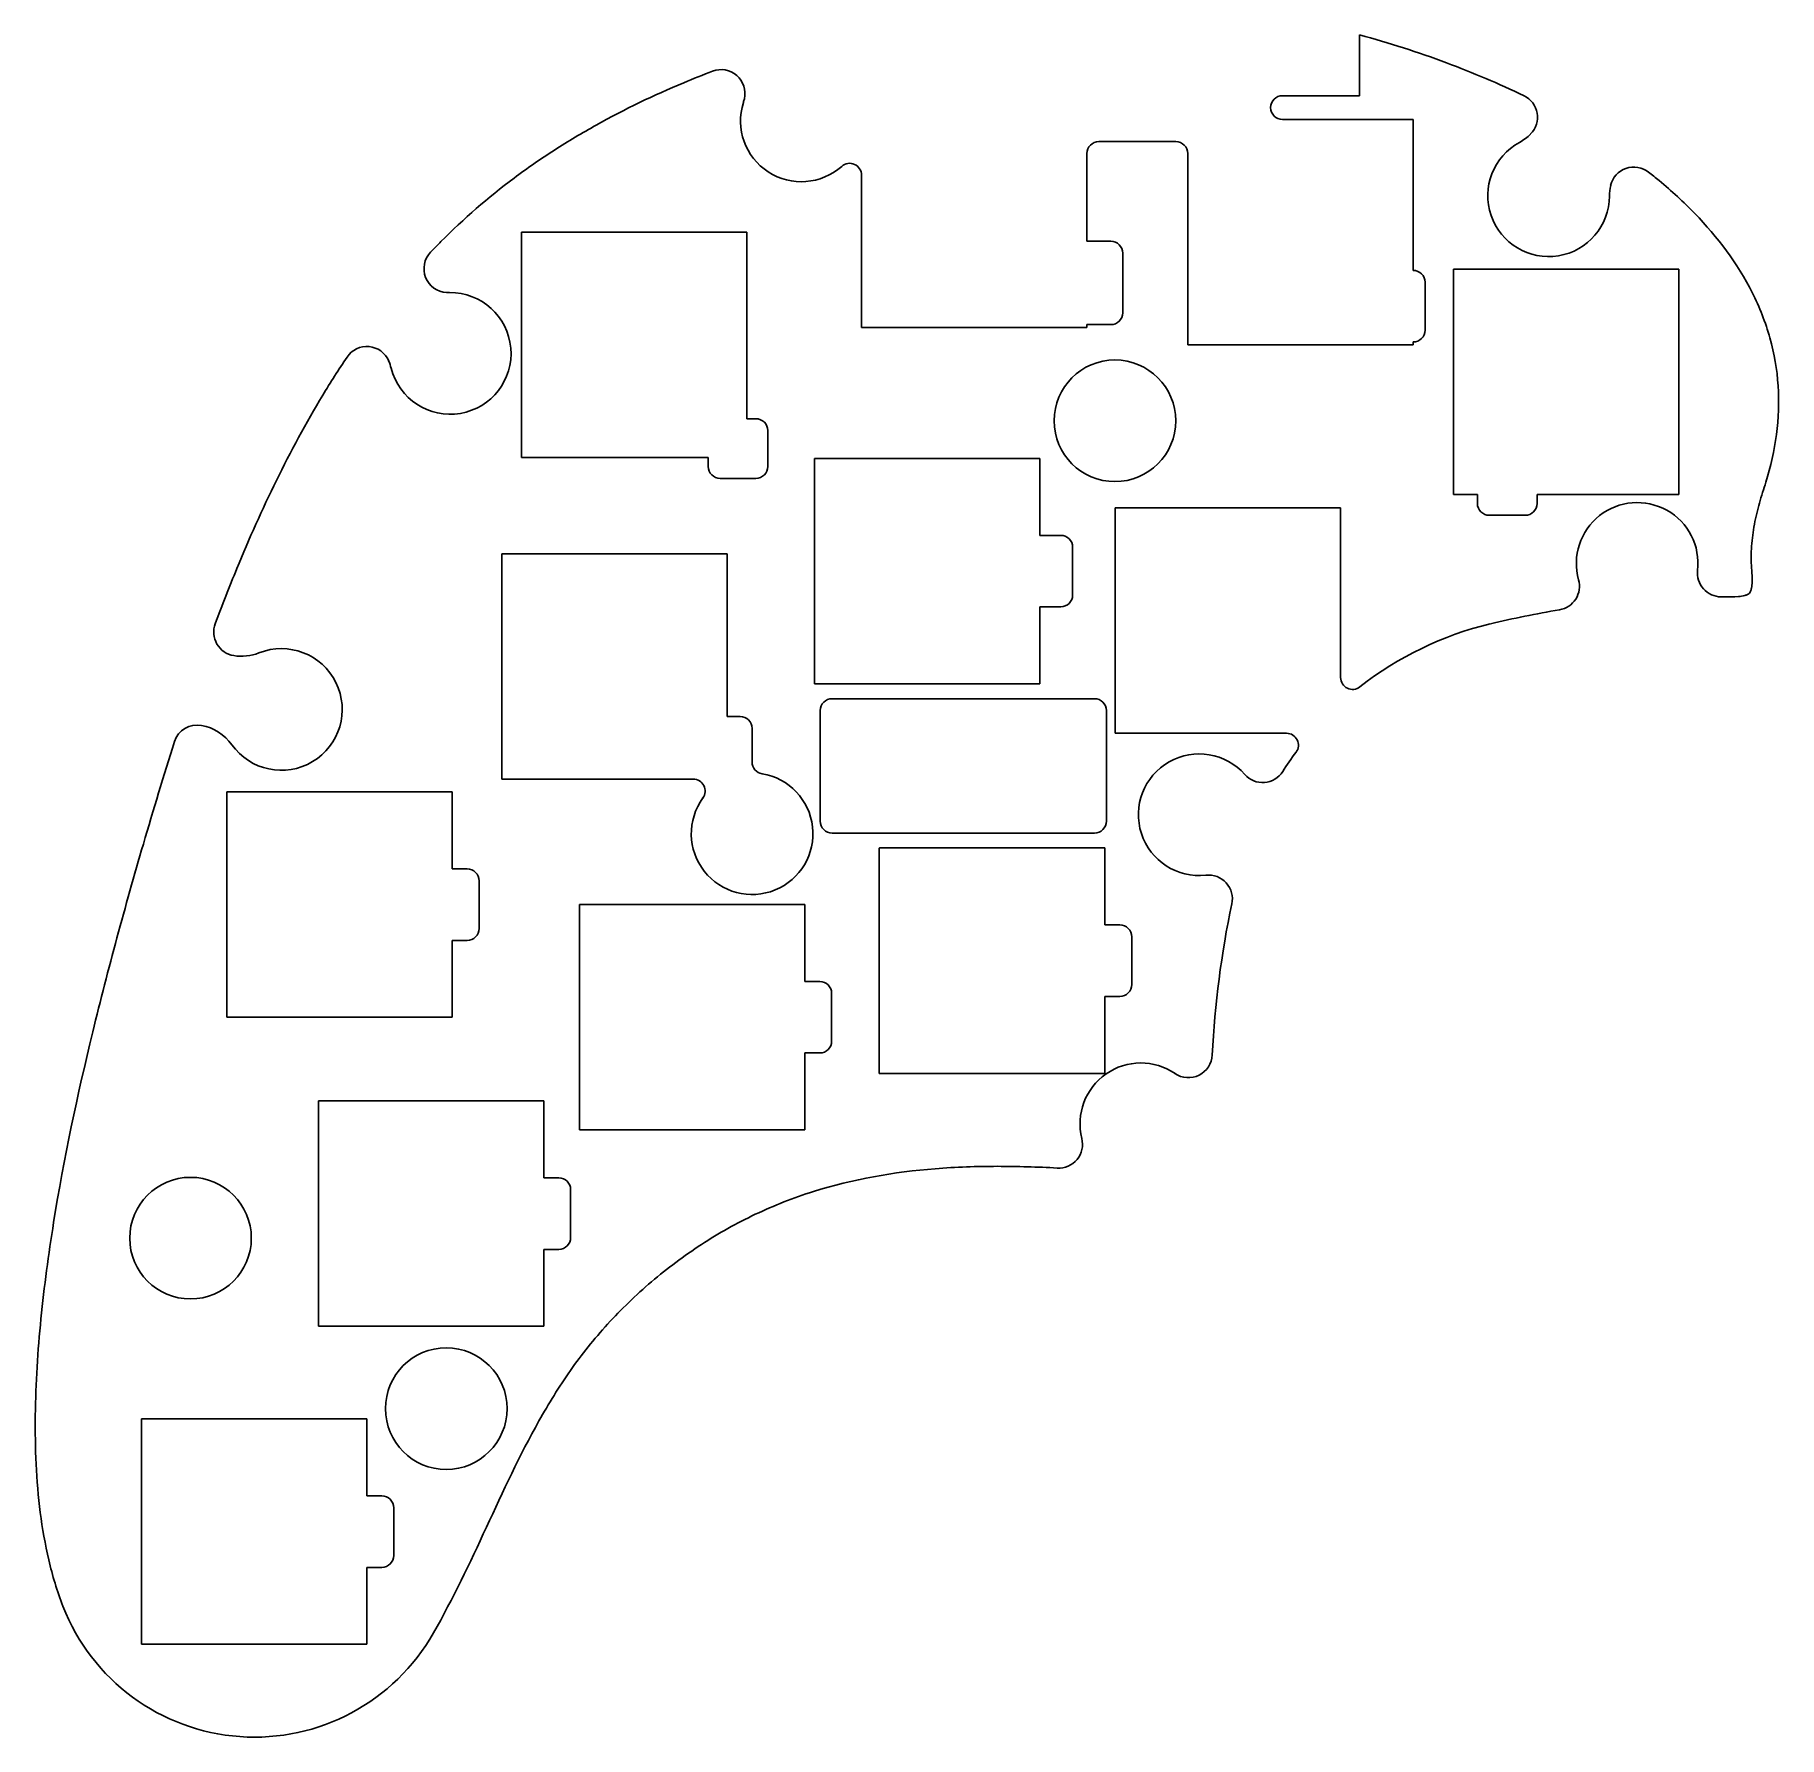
# Model space of a CAD drawing. Header units: millimetres. Extents: x -141 to 5, y -53 to 90.
import ezdxf

# ---------------------------------------------------------------- set-up
doc = ezdxf.new("R2010")
doc.units = ezdxf.units.MM

msp = doc.modelspace()

# ---------------------------------------------------------------- linework, layer by layer
at = {"color": 7, "linetype": 'Continuous', "lineweight": 25}
for p, q in [((-30.01, 89.6), (-30.01, 84.5)), ((-30.01, 84.5), (-36.47, 84.5)), ((-36.47, 82.5), (-25.52, 82.5)), ((-25.52, 82.5), (-25.52, 69.85)), ((-45.42, 80.65), (-51.88, 80.65)), ((-52.88, 79.65), (-52.88, 72.3)), ((-44.42, 63.6), (-44.42, 79.65)), ((-71.78, 65.05), (-71.78, 77.83)), ((-100.29, 73.06), (-100.29, 54.16)), ((-81.39, 73.06), (-100.29, 73.06)), ((-81.39, 57.41), (-81.39, 73.06)), ((-52.88, 72.3), (-50.88, 72.3)), ((-49.88, 71.3), (-49.88, 66.3)), ((-24.52, 64.85), (-24.52, 68.85)), ((-22.13, 69.96), (-22.13, 51.06)), ((-3.23, 69.96), (-22.13, 69.96)), ((-3.23, 51.06), (-3.23, 69.96)), ((-52.88, 65.05), (-71.78, 65.05)), ((-52.88, 65.3), (-50.88, 65.3)), ((-52.88, 65.3), (-52.88, 65.05)), ((-25.52, 63.6), (-44.42, 63.6)), ((-25.52, 63.85), (-25.52, 63.6)), ((-81.39, 57.41), (-80.64, 57.41)), ((-79.64, 56.41), (-79.64, 53.41)), ((-100.29, 54.16), (-84.64, 54.16)), ((-84.64, 54.16), (-84.64, 53.41)), ((-75.73, 54.08), (-75.73, 35.18)), ((-56.83, 54.08), (-75.73, 54.08)), ((-56.83, 47.63), (-56.83, 54.08)), ((-83.64, 52.41), (-80.64, 52.41)), ((-50.5, 49.93), (-50.5, 31.03)), ((-31.6, 49.93), (-50.5, 49.93)), ((-31.6, 35.71), (-31.6, 49.93)), ((-22.13, 51.06), (-20.13, 51.06)), ((-20.13, 51.06), (-20.13, 50.31)), ((-15.13, 51.06), (-3.23, 51.06)), ((-15.13, 50.31), (-15.13, 51.06)), ((-19.13, 49.31), (-16.13, 49.31)), ((-55.08, 47.63), (-56.83, 47.63)), ((-101.94, 46.09), (-101.94, 27.19)), ((-83.04, 46.09), (-101.94, 46.09)), ((-83.04, 32.44), (-83.04, 46.09)), ((-54.08, 42.63), (-54.08, 46.63)), ((0.31, 42.47), (0.6, 42.47)), ((-56.83, 41.63), (-55.08, 41.63)), ((-56.83, 35.18), (-56.83, 41.63)), ((-75.73, 35.18), (-56.83, 35.18)), ((-52.25, 33.93), (-74.25, 33.93)), ((-83.04, 32.44), (-81.96, 32.44)), ((-75.25, 32.93), (-75.25, 23.66)), ((-51.25, 23.66), (-51.25, 32.93)), ((-80.96, 28.62), (-80.96, 31.44)), ((-50.5, 31.03), (-36.14, 31.03)), ((-101.94, 27.19), (-85.9, 27.19)), ((-125.01, 26.11), (-125.01, 7.21)), ((-106.11, 26.11), (-125.01, 26.11)), ((-106.11, 19.66), (-106.11, 26.11)), ((-74.25, 22.66), (-52.25, 22.66)), ((-70.3, 21.4), (-70.3, 2.5)), ((-70.27, 21.4), (-70.3, 21.4)), ((-70.27, 21.41), (-70.27, 21.4)), ((-51.37, 21.41), (-70.27, 21.41)), ((-51.37, 14.96), (-51.37, 21.41)), ((-106.11, 19.66), (-104.86, 19.66)), ((-103.86, 14.66), (-103.86, 18.66)), ((-95.44, 16.67), (-95.44, -2.23)), ((-76.54, 16.67), (-95.44, 16.67)), ((-76.54, 10.22), (-76.54, 16.67)), ((-51.37, 14.96), (-50.12, 14.96)), ((-106.11, 13.66), (-104.86, 13.66)), ((-106.11, 7.21), (-106.11, 13.66)), ((-49.12, 9.96), (-49.12, 13.96)), ((-76.54, 10.22), (-75.29, 10.22)), ((-74.29, 5.22), (-74.29, 9.22)), ((-51.37, 8.96), (-50.12, 8.96)), ((-51.37, 2.51), (-51.37, 8.96)), ((-125.01, 7.21), (-106.11, 7.21)), ((-76.54, 4.22), (-75.29, 4.22)), ((-76.54, -2.23), (-76.54, 4.22)), ((-70.3, 2.5), (-51.4, 2.5)), ((-51.4, 2.51), (-51.37, 2.51)), ((-51.4, 2.5), (-51.4, 2.51)), ((-117.33, 0.2), (-117.33, -18.7)), ((-98.43, 0.2), (-117.33, 0.2)), ((-98.43, -6.25), (-98.43, 0.2)), ((-95.44, -2.23), (-76.54, -2.23)), ((-98.43, -6.25), (-97.18, -6.25)), ((-96.18, -11.25), (-96.18, -7.25)), ((-98.43, -12.25), (-97.18, -12.25)), ((-98.43, -18.7), (-98.43, -12.25)), ((-117.33, -18.7), (-98.43, -18.7)), ((-132.17, -26.47), (-132.17, -45.37)), ((-113.27, -26.47), (-132.17, -26.47)), ((-113.27, -32.92), (-113.27, -26.47)), ((-112.02, -32.92), (-113.27, -32.92)), ((-111.02, -37.92), (-111.02, -33.92)), ((-113.27, -38.92), (-112.02, -38.92)), ((-113.27, -45.37), (-113.27, -38.92)), ((-132.17, -45.37), (-113.27, -45.37))]:
    msp.add_line(p, q, dxfattribs=at)
for centre in [(-50.53, 57.24), (-128.06, -11.31), (-106.61, -25.61)]:
    msp.add_circle(centre, 5.1, dxfattribs=at)
for centre, radius, start, end in [((-83.56, 84.69), 2, 347.2704, 110.8704), ((-76.83, 82.39), 5.1, 162.4862, 311.5735), ((-85.51, 85.13), 4, 342.4862, 347.2704), ((-36.47, 83.5), 1, 90, 270), ((-17.09, 82.7), 2, 315.3276, 64.2707), ((-51.88, 79.65), 1, 90, 180), ((-45.42, 79.65), 1, 0, 90), ((-14.16, 76.11), 5.1, 118.5708, 359.7149), ((-18.51, 84.1), 4, 298.5708, 315.3276), ((-72.78, 77.83), 1, 0, 131.5735), ((-7.01, 76.52), 2, 51.7753, 166.7223), ((-5.06, 76.06), 4, 166.7223, 179.7149), ((-50.88, 71.3), 1, 0, 90), ((-106.48, 69.99), 2, 136.343, 266.7691), ((-25.52, 68.85), 1, 0, 90), ((-106.28, 62.89), 5.1, 194.1048, 90.5529), ((-106.37, 71.99), 4, 266.7691, 270.5529), ((-50.88, 66.3), 1, 270, 0), ((-25.52, 64.85), 1, 270, 0), ((-113.27, 61.47), 2, 23.4969, 146.1462), ((-115.11, 60.67), 4, 14.1048, 23.4969), ((-80.64, 56.41), 1, 0, 90), ((-83.64, 53.41), 1, 180, 270), ((-80.64, 53.41), 1, 270, 0), ((-19.13, 50.31), 1, 180, 270), ((-16.13, 50.31), 1, 270, 0), ((-6.73, 45.28), 5.1, 353.4233, 195.7439), ((-55.08, 46.63), 1, 0, 90), ((-13.57, 43.36), 2, 279.3869, 15.7439), ((0.32, 44.47), 2, 173.4233, 269.6777), ((-55.08, 42.63), 1, 270, 0), ((0, -38.72), 81.19, 99.3869, 103.5674), ((-124.11, 39.52), 2, 159.4451, 260.6643), ((-12.32, 12.32), 28.69, 103.5674, 128.0153), ((-120.44, 33.03), 5.1, 215.4444, 111.5969), ((-123.79, 41.49), 4, 260.6643, 291.5969), ((-30.6, 35.71), 1, 180, 308.0153), ((-74.25, 32.93), 1, 90, 180), ((-52.25, 32.93), 1, 0, 90), ((-81.96, 31.44), 1, 0, 90), ((-127.5, 29.72), 2, 79.7208, 162.249), ((-127.85, 27.75), 4, 35.4444, 79.7208), ((-36.14, 30.03), 1, 323.3681, 90), ((-43.46, 24.2), 5.1, 41.487, 276.2377), ((-12.32, 12.32), 28.69, 143.3681, 147.2899), ((-79.96, 28.62), 1, 180, 260.5647), ((-38.14, 28.9), 2, 221.487, 327.2899), ((-80.96, 22.61), 5.1, 144.0297, 80.5647), ((-85.9, 26.19), 1, 324.0297, 90), ((-74.25, 23.66), 1, 180, 270), ((-52.25, 23.66), 1, 270, 0), ((-104.86, 18.66), 1, 0, 90), ((-42.68, 17.14), 2, 348.111, 96.2377), ((38.72, 0), 81.19, 168.111, 177.142), ((-104.86, 14.66), 1, 270, 0), ((-50.12, 13.96), 1, 0, 90), ((-75.29, 9.22), 1, 0, 90), ((-50.12, 9.96), 1, 270, 0), ((-75.29, 5.22), 1, 270, 0), ((-48.36, -1.72), 5.1, 55.756, 193.9748), ((-44.37, 4.15), 2, 235.756, 357.142), ((-55.25, -3.44), 2, 266.7424, 13.9748), ((-97.18, -7.25), 1, 0, 90), ((-97.18, -11.25), 1, 270, 0), ((-112.02, -33.92), 1, 0, 90), ((-112.02, -37.92), 1, 270, 0), ((-122.69, -35.91), 17.25, 201.3093, 330.4445)]:
    msp.add_arc(centre, radius, start, end, dxfattribs=at)
for points, knots in [([(-16.22, 84.5), (-18.34, 85.52), (-22.84, 87.42), (-27.55, 88.93), (-30.01, 89.6)], [0.16046243, 0.16046243, 0.16046243, 0.16046243, 0.18750509, 0.21662102, 0.21662102, 0.21662102, 0.21662102]), ([(-84.27, 86.56), (-85.08, 86.25), (-88.42, 84.92), (-92.87, 82.78), (-97.56, 79.98), (-102.1, 76.85), (-105.47, 73.9), (-107.64, 71.67), (-107.93, 71.37)], [0.4275249, 0.4275249, 0.4275249, 0.4275249, 0.4375035, 0.4687533, 0.4843782, 0.5000031, 0.5312529, 0.5361133, 0.5361133, 0.5361133, 0.5361133]), ([(4.06, 52.09), (4.46, 53.39), (5.07, 56.06), (5.23, 60.2), (4.54, 64.21), (2.52, 69.34), (-0.84, 73.76), (-4.12, 76.77), (-5.47, 77.86), (-5.77, 78.09)], [0.0000063, 0.0000063, 0.0000063, 0.0000063, 0.0156312, 0.0312561, 0.046881, 0.0625059, 0.0937557, 0.1093806, 0.1136685, 0.1136685, 0.1136685, 0.1136685]), ([(-114.93, 62.58), (-115.64, 61.53), (-117.79, 58.15), (-120.95, 52.27), (-123.82, 45.83), (-125.41, 41.77), (-125.99, 40.22)], [0.57929247, 0.57929247, 0.57929247, 0.57929247, 0.59375255, 0.62500235, 0.65625216, 0.67535412, 0.67535412, 0.67535412, 0.67535412]), ([(0.6, 42.47), (0.99, 42.46), (1.58, 42.45), (2.21, 42.56), (2.49, 42.65), (2.64, 42.73), (2.7, 42.78), (2.78, 42.95), (2.88, 43.28), (2.93, 43.73), (2.91, 44.28), (2.88, 44.67), (2.86, 44.87)], [-0.0000046, -0.0000046, -0.0000046, -0.0000046, 0.2499946, 0.3749941, 0.4374939, 0.4687438, 0.4999937, 0.5624935, 0.6249933, 0.7499928, 0.8749924, 0.999992, 0.999992, 0.999992, 0.999992]), ([(-129.4, 30.33), (-130.31, 27.48), (-132.75, 19.41), (-136.41, 6.02), (-139.24, -7.27), (-140.7, -18.07), (-141.22, -26.16), (-140.94, -33), (-140.03, -38.31), (-139.25, -40.91), (-138.76, -42.18)], [0.7155665, 0.7155665, 0.7155665, 0.7155665, 0.7500016, 0.8125012, 0.8750008, 0.9062506, 0.9375004, 0.9687502, 0.9843751, 1, 1, 1, 1]), ([(-107.68, -44.42), (-106.05, -41.54), (-103.23, -35.58), (-99.76, -28.01), (-96.29, -22.37), (-93.17, -18.46), (-89.49, -14.9), (-85.26, -11.74), (-80.76, -9.21), (-74.21, -6.65), (-67.36, -5.47), (-60.43, -5.23), (-57.03, -5.34), (-55.36, -5.43)], [0, 0, 0, 0, 0.125, 0.25, 0.3125, 0.375, 0.4375, 0.5, 0.5625, 0.625, 0.75, 0.8125, 0.8729793, 0.8729793, 0.8729793, 0.8729793])]:
    msp.add_open_spline(points, degree=3, knots=knots, dxfattribs=at)
msp.add_open_spline([(2.86, 44.87), (2.82, 45.48), (2.83, 46.74), (3.07, 48.56), (3.51, 50.35), (3.87, 51.51), (4.06, 52.09)], degree=3, dxfattribs=at)

doc.saveas('drawing.dxf')
